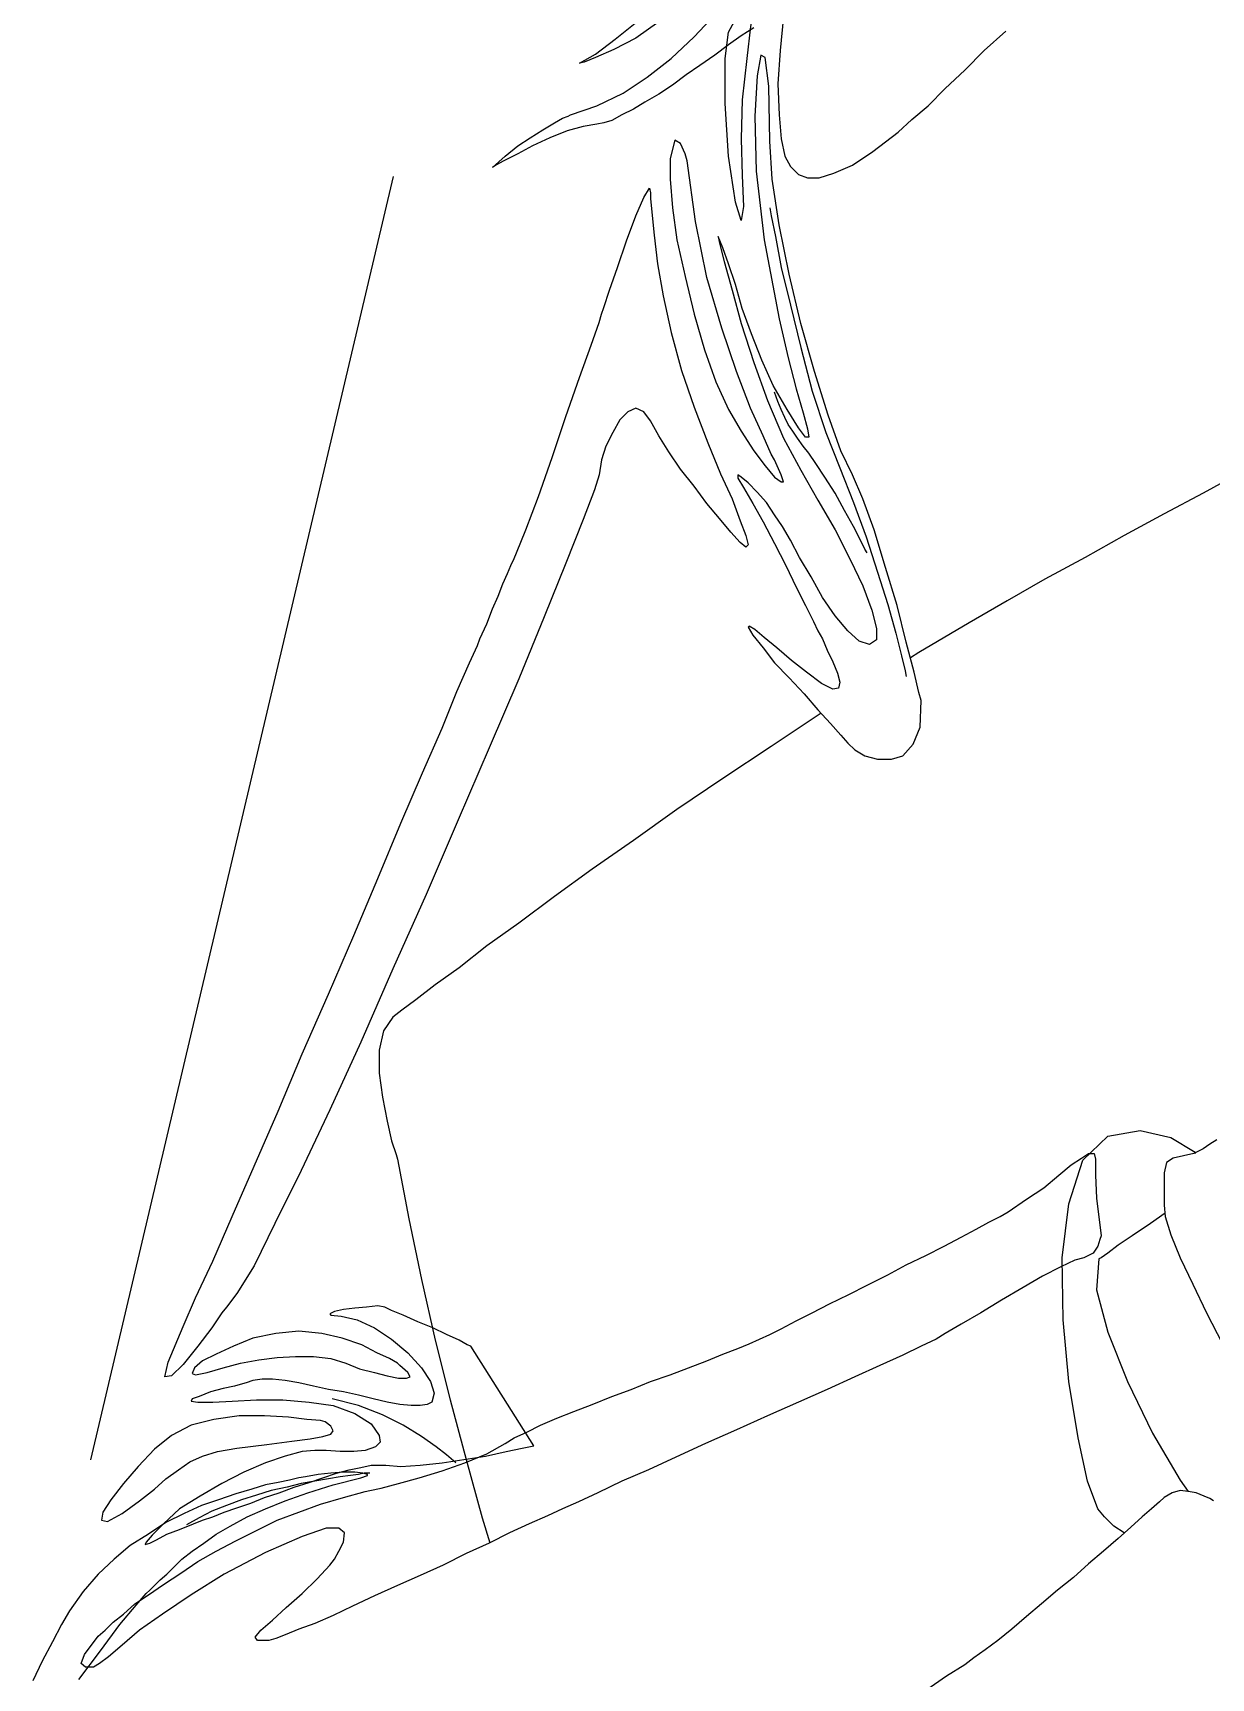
# Model space of a CAD drawing. Header units: millimetres. Extents: x -1587.26 to -1586.5, y 1846.62 to 1848.37.
# Drawn here: x -1587.2496 to -1587.0568, y 1847.7464 to 1848.0156 of the extents above; entities that cross this region are included whole.
import ezdxf

# ---------------------------------------------------------------- set-up
doc = ezdxf.new("R2010")
doc.units = ezdxf.units.MM
doc.header["$LTSCALE"] = 10
doc.layers.add('Humanos', color=2, linetype='Continuous')

msp = doc.modelspace()

# ---------------------------------------------------------------- linework, layer by layer
at = {"layer": 'Humanos'}
msp.add_line((-1587.19066, 1847.99212), (-1587.24019, 1847.78209), dxfattribs=at)
for points in [[(-1587.13182, 1848.01892), (-1587.1322, 1848.01667), (-1587.13276, 1848.01142), (-1587.13352, 1848.00466), (-1587.1337, 1847.99828), (-1587.13352, 1847.99228), (-1587.13332, 1847.98721), (-1587.1337, 1847.98496), (-1587.13464, 1847.98796), (-1587.13576, 1847.99547), (-1587.13633, 1848.0041), (-1587.13633, 1848.01142), (-1587.13576, 1848.01573), (-1587.13445, 1848.01816), (-1587.13314, 1848.02042), (-1587.1322, 1848.02098), (-1587.13182, 1848.01892)], [(-1587.13163, 1848.01648), (-1587.1337, 1848.01517), (-1587.13576, 1848.01367), (-1587.13801, 1848.01198), (-1587.14046, 1848.01029), (-1587.14271, 1848.00879), (-1587.14496, 1848.0071), (-1587.1472, 1848.0056), (-1587.14946, 1848.00428), (-1587.15133, 1848.00316), (-1587.15321, 1848.00222), (-1587.1549, 1848.00128), (-1587.15621, 1848.00091), (-1587.15734, 1848.00072), (-1587.15959, 1848.00034), (-1587.16221, 1847.9996), (-1587.16503, 1847.99847), (-1587.16785, 1847.99715), (-1587.17028, 1847.99585), (-1587.17253, 1847.99472), (-1587.17385, 1847.99397), (-1587.17441, 1847.99359), (-1587.17234, 1847.99547), (-1587.17028, 1847.99715), (-1587.16822, 1847.99847), (-1587.16616, 1847.99978), (-1587.16428, 1848.00091), (-1587.16297, 1848.00166), (-1587.16203, 1848.00203), (-1587.16165, 1848.00222), (-1587.15734, 1848.00372), (-1587.15302, 1848.00578), (-1587.14909, 1848.00841), (-1587.14514, 1848.01142), (-1587.14139, 1848.01497), (-1587.13783, 1848.01873)], [(-1587.1472, 1848.01742), (-1587.15096, 1848.01479), (-1587.15452, 1848.01291), (-1587.15752, 1848.0116), (-1587.1594, 1848.01085), (-1587.16015, 1848.01066), (-1587.15752, 1848.01216), (-1587.15434, 1848.01461), (-1587.15077, 1848.01742)], [(-1587.12676, 1848.01836), (-1587.12732, 1848.01273), (-1587.1277, 1848.00729), (-1587.12751, 1848.00222), (-1587.12714, 1847.99828), (-1587.12657, 1847.99547), (-1587.12563, 1847.99378), (-1587.12432, 1847.99246), (-1587.12282, 1847.9919), (-1587.12094, 1847.9919), (-1587.11851, 1847.99266), (-1587.1155, 1847.99397), (-1587.11213, 1847.99621), (-1587.108, 1847.9994), (-1587.10575, 1848.00147), (-1587.10312, 1848.00372), (-1587.10031, 1848.00654), (-1587.09712, 1848.00954), (-1587.09393, 1848.01273), (-1587.09036, 1848.01591)], [(-1587.10425, 1847.90636), (-1587.10462, 1847.90767), (-1587.10537, 1847.91104), (-1587.10669, 1847.91592), (-1587.10818, 1847.92193), (-1587.11006, 1847.92812), (-1587.11193, 1847.93431), (-1587.11381, 1847.93937), (-1587.1155, 1847.94331), (-1587.11738, 1847.94725), (-1587.11944, 1847.95307), (-1587.12169, 1847.9602), (-1587.12395, 1847.96808), (-1587.12582, 1847.97615), (-1587.12751, 1847.98421), (-1587.12863, 1847.99172), (-1587.12901, 1847.99791), (-1587.1292, 1848.00691), (-1587.12976, 1848.0116), (-1587.13051, 1848.01198), (-1587.13107, 1848.0086), (-1587.13145, 1848.00203), (-1587.13126, 1847.99302), (-1587.12995, 1847.98177), (-1587.12751, 1847.96883), (-1587.12601, 1847.96245), (-1587.12469, 1847.95739), (-1587.12357, 1847.95344), (-1587.12282, 1847.95082), (-1587.12263, 1847.9495), (-1587.12319, 1847.9495), (-1587.12432, 1847.95101), (-1587.1262, 1847.95401), (-1587.12844, 1847.95795), (-1587.13033, 1847.96208), (-1587.13201, 1847.96639), (-1587.13352, 1847.97051), (-1587.13464, 1847.97446), (-1587.13576, 1847.97783), (-1587.1367, 1847.98046), (-1587.13745, 1847.98233), (-1587.13727, 1847.98121), (-1587.13651, 1847.97821), (-1587.1352, 1847.97352), (-1587.1337, 1847.96808), (-1587.13163, 1847.9617), (-1587.12938, 1847.9555), (-1587.12676, 1847.94932), (-1587.12395, 1847.94406), (-1587.12113, 1847.93919), (-1587.11831, 1847.93431), (-1587.11588, 1847.92943), (-1587.11381, 1847.92512), (-1587.11231, 1847.92117), (-1587.11157, 1847.91818), (-1587.11157, 1847.9163), (-1587.11269, 1847.91555), (-1587.11438, 1847.91611), (-1587.11625, 1847.9178), (-1587.11831, 1847.92024), (-1587.12038, 1847.92324), (-1587.12226, 1847.92661), (-1587.12413, 1847.9298), (-1587.12563, 1847.93262), (-1587.12694, 1847.93487), (-1587.12826, 1847.93674), (-1587.12957, 1847.93881), (-1587.13107, 1847.9405), (-1587.13257, 1847.942), (-1587.1337, 1847.94294), (-1587.13426, 1847.94331), (-1587.13426, 1847.94275), (-1587.13332, 1847.94125), (-1587.13182, 1847.93863), (-1587.13013, 1847.93562), (-1587.12826, 1847.93206), (-1587.12638, 1847.92849), (-1587.12469, 1847.92493), (-1587.12319, 1847.92193), (-1587.12188, 1847.9193), (-1587.12113, 1847.9178), (-1587.12038, 1847.91649), (-1587.11963, 1847.91461), (-1587.11869, 1847.91273), (-1587.11794, 1847.91086), (-1587.11757, 1847.90936), (-1587.11775, 1847.90842), (-1587.11869, 1847.90823), (-1587.12057, 1847.90917), (-1587.12301, 1847.91104), (-1587.12545, 1847.91292), (-1587.12788, 1847.91499), (-1587.12995, 1847.91668), (-1587.13145, 1847.91798), (-1587.13239, 1847.91855), (-1587.13257, 1847.91836), (-1587.13182, 1847.91705), (-1587.13013, 1847.91499), (-1587.12826, 1847.91255), (-1587.12582, 1847.91011), (-1587.12338, 1847.90748), (-1587.12113, 1847.90486), (-1587.11907, 1847.9026), (-1587.11738, 1847.90073), (-1587.11625, 1847.89942), (-1587.11512, 1847.89829), (-1587.11344, 1847.89735), (-1587.11137, 1847.89679), (-1587.10912, 1847.89679), (-1587.10725, 1847.89735), (-1587.10556, 1847.89922), (-1587.10443, 1847.90204), (-1587.10425, 1847.90636)], [(-1587.12826, 1847.94575), (-1587.12882, 1847.94669), (-1587.13013, 1847.94969), (-1587.1322, 1847.9542), (-1587.13445, 1847.9602), (-1587.13689, 1847.96732), (-1587.13933, 1847.97558), (-1587.1412, 1847.98477), (-1587.14252, 1847.99472), (-1587.14289, 1847.99585), (-1587.14364, 1847.99753), (-1587.14458, 1847.9981), (-1587.14533, 1847.99509), (-1587.14533, 1847.99172), (-1587.14496, 1847.98702), (-1587.14421, 1847.98177), (-1587.14289, 1847.97577), (-1587.14139, 1847.96958), (-1587.1397, 1847.96376), (-1587.13783, 1847.95851), (-1587.13576, 1847.95401), (-1587.1337, 1847.95044), (-1587.13163, 1847.94725), (-1587.12976, 1847.94481), (-1587.12826, 1847.94294), (-1587.12714, 1847.94219), (-1587.12676, 1847.94219), (-1587.12714, 1847.94331), (-1587.12826, 1847.94575)], [(-1587.17647, 1847.91649), (-1587.17535, 1847.91893), (-1587.17441, 1847.92137), (-1587.17347, 1847.92343), (-1587.17272, 1847.92549), (-1587.17197, 1847.92718), (-1587.1714, 1847.92849), (-1587.17084, 1847.92962), (-1587.17047, 1847.93056), (-1587.16897, 1847.93431), (-1587.1669, 1847.93975), (-1587.16466, 1847.94613), (-1587.1624, 1847.95288), (-1587.16015, 1847.95926), (-1587.15828, 1847.96451), (-1587.15696, 1847.96826), (-1587.15659, 1847.96958), (-1587.15621, 1847.97071), (-1587.15527, 1847.97352), (-1587.15396, 1847.97727), (-1587.15246, 1847.98158), (-1587.15096, 1847.98571), (-1587.14965, 1847.98871), (-1587.14871, 1847.99021), (-1587.14852, 1847.98947), (-1587.14852, 1847.98853), (-1587.14833, 1847.98628), (-1587.14796, 1847.98252), (-1587.1474, 1847.97783), (-1587.14646, 1847.97258), (-1587.14514, 1847.96658), (-1587.14345, 1847.96038), (-1587.14139, 1847.95438), (-1587.13914, 1847.94856), (-1587.13707, 1847.9435), (-1587.1352, 1847.93937), (-1587.13388, 1847.93581), (-1587.13295, 1847.93337), (-1587.13257, 1847.93187), (-1587.13295, 1847.93149), (-1587.13388, 1847.93225), (-1587.13539, 1847.93393), (-1587.13727, 1847.93618), (-1587.13933, 1847.93863), (-1587.14139, 1847.94144), (-1587.14364, 1847.94425), (-1587.14552, 1847.94707), (-1587.1472, 1847.94969), (-1587.14852, 1847.95213), (-1587.14965, 1847.95363), (-1587.15096, 1847.9542), (-1587.15228, 1847.95363), (-1587.15358, 1847.95231), (-1587.15471, 1847.95025), (-1587.15583, 1847.948), (-1587.15659, 1847.94575), (-1587.15696, 1847.94331), (-1587.15771, 1847.94087), (-1587.15959, 1847.936), (-1587.1624, 1847.92887), (-1587.16596, 1847.92005), (-1587.17009, 1847.90992), (-1587.17497, 1847.89866), (-1587.18004, 1847.88684), (-1587.18529, 1847.87465), (-1587.19073, 1847.86246), (-1587.19598, 1847.85045), (-1587.20105, 1847.83938), (-1587.20574, 1847.82944), (-1587.21005, 1847.82081), (-1587.21343, 1847.81387), (-1587.21624, 1847.80936), (-1587.21793, 1847.80711), (-1587.21869, 1847.80618), (-1587.22037, 1847.80374), (-1587.22262, 1847.80073), (-1587.22506, 1847.79774), (-1587.22694, 1847.79586), (-1587.22806, 1847.79567), (-1587.2275, 1847.79811), (-1587.22506, 1847.80392), (-1587.223, 1847.80861), (-1587.22018, 1847.81462), (-1587.217, 1847.82194), (-1587.21343, 1847.83019), (-1587.20949, 1847.83919), (-1587.20555, 1847.84858), (-1587.20124, 1847.85833), (-1587.19711, 1847.8679), (-1587.19317, 1847.87727), (-1587.18942, 1847.88628), (-1587.18585, 1847.89454), (-1587.18266, 1847.90185), (-1587.18023, 1847.90785), (-1587.17816, 1847.91255), (-1587.17685, 1847.91536), (-1587.17647, 1847.91649)], [(-1587.12901, 1847.98702), (-1587.12882, 1847.98571), (-1587.12807, 1847.98233), (-1587.12714, 1847.97727), (-1587.12563, 1847.97108), (-1587.12395, 1847.96414), (-1587.12207, 1847.95701), (-1587.11982, 1847.95025), (-1587.11757, 1847.94444), (-1587.11532, 1847.93881), (-1587.11325, 1847.93319), (-1587.11137, 1847.92737), (-1587.10968, 1847.92211), (-1587.10838, 1847.91742), (-1587.10744, 1847.91367), (-1587.10687, 1847.91124), (-1587.10669, 1847.9103)], [(-1587.11306, 1847.93056), (-1587.11344, 1847.93112), (-1587.11419, 1847.93262), (-1587.11532, 1847.93487), (-1587.11681, 1847.9375), (-1587.11831, 1847.94031), (-1587.12, 1847.94294), (-1587.1215, 1847.94519), (-1587.12263, 1847.94688), (-1587.12357, 1847.948), (-1587.12451, 1847.94932), (-1587.12525, 1847.95044), (-1587.12601, 1847.95157), (-1587.12657, 1847.95269), (-1587.12714, 1847.95401), (-1587.1277, 1847.95532), (-1587.12826, 1847.95682)], [(-1587.0519, 1847.94369), (-1587.0581, 1847.94031), (-1587.06448, 1847.93694), (-1587.07104, 1847.93337), (-1587.07742, 1847.9298), (-1587.08398, 1847.92624), (-1587.09018, 1847.92268), (-1587.09636, 1847.91911), (-1587.10462, 1847.91423), (-1587.106, 1847.91338)], [(-1587.12062, 1847.9043), (-1587.12094, 1847.9041), (-1587.12882, 1847.89885), (-1587.1367, 1847.8936), (-1587.14421, 1847.88853), (-1587.15133, 1847.88347), (-1587.15809, 1847.87878), (-1587.16428, 1847.87428), (-1587.17009, 1847.86996), (-1587.17535, 1847.86621), (-1587.17985, 1847.86265), (-1587.18379, 1847.85983), (-1587.18698, 1847.85739), (-1587.18923, 1847.8557), (-1587.19073, 1847.85458), (-1587.19223, 1847.85233), (-1587.19298, 1847.84914), (-1587.19298, 1847.84539), (-1587.19242, 1847.84144), (-1587.19167, 1847.83751), (-1587.19092, 1847.83432), (-1587.19017, 1847.83207), (-1587.18998, 1847.83131), (-1587.18811, 1847.82156), (-1587.18604, 1847.81162), (-1587.18379, 1847.80167), (-1587.18135, 1847.79192), (-1587.17872, 1847.78217), (-1587.1761, 1847.7726), (-1587.17485, 1847.76853)], [(-1587.07104, 1847.77015), (-1587.07273, 1847.77128), (-1587.07423, 1847.77278), (-1587.07535, 1847.7741), (-1587.07704, 1847.7786), (-1587.07854, 1847.78572), (-1587.08005, 1847.79492), (-1587.08098, 1847.80505), (-1587.08117, 1847.81518), (-1587.08005, 1847.824), (-1587.0778, 1847.83113), (-1587.07367, 1847.83506), (-1587.06841, 1847.836), (-1587.06335, 1847.83488), (-1587.05941, 1847.83244), (-1587.05941, 1847.83225)], [(-1587.05585, 1847.8345), (-1587.05697, 1847.83375), (-1587.0581, 1847.83301), (-1587.0596, 1847.83225), (-1587.06129, 1847.83188), (-1587.06297, 1847.8315), (-1587.0641, 1847.83075), (-1587.06448, 1847.82906), (-1587.06448, 1847.82643), (-1587.06448, 1847.82381), (-1587.06428, 1847.82194), (-1587.06335, 1847.81893), (-1587.06185, 1847.81518), (-1587.05978, 1847.81086), (-1587.05753, 1847.80618), (-1587.05491, 1847.80111)], [(-1587.07573, 1847.83131), (-1587.07573, 1847.83075), (-1587.07573, 1847.82869), (-1587.07554, 1847.82494), (-1587.07479, 1847.81875), (-1587.07498, 1847.81818), (-1587.07535, 1847.81706), (-1587.0761, 1847.81593), (-1587.0776, 1847.81518), (-1587.07911, 1847.81481), (-1587.08136, 1847.81368), (-1587.08436, 1847.81218), (-1587.08755, 1847.8103), (-1587.09111, 1847.80824), (-1587.09449, 1847.80618), (-1587.09768, 1847.8043), (-1587.10031, 1847.8028), (-1587.10181, 1847.80186), (-1587.10425, 1847.80073), (-1587.10725, 1847.79924), (-1587.111, 1847.79754), (-1587.11512, 1847.79567), (-1587.11963, 1847.79361), (-1587.12432, 1847.79154), (-1587.12938, 1847.78929), (-1587.13445, 1847.78704), (-1587.13952, 1847.78479), (-1587.14439, 1847.78253), (-1587.14889, 1847.78047), (-1587.15321, 1847.7786), (-1587.15715, 1847.77672), (-1587.16034, 1847.77522), (-1587.16297, 1847.7741), (-1587.1654, 1847.77297), (-1587.16841, 1847.77166), (-1587.1716, 1847.77015), (-1587.17497, 1847.76847), (-1587.17872, 1847.76678), (-1587.18248, 1847.7649), (-1587.18623, 1847.76321), (-1587.18998, 1847.76153), (-1587.19373, 1847.75984), (-1587.1973, 1847.75815), (-1587.20049, 1847.75665), (-1587.20348, 1847.75534), (-1587.20611, 1847.7544), (-1587.20836, 1847.75346), (-1587.20986, 1847.7529), (-1587.21099, 1847.75252), (-1587.21287, 1847.75252), (-1587.21324, 1847.75308), (-1587.21231, 1847.75421), (-1587.21043, 1847.7559), (-1587.20818, 1847.75796), (-1587.20555, 1847.76022), (-1587.20311, 1847.76265), (-1587.20105, 1847.7649), (-1587.20029, 1847.76584), (-1587.19955, 1847.76716), (-1587.1988, 1847.76865), (-1587.19861, 1847.77015), (-1587.19955, 1847.77091), (-1587.20161, 1847.77091), (-1587.20555, 1847.76959), (-1587.21155, 1847.76696), (-1587.21831, 1847.76341), (-1587.22375, 1847.76002), (-1587.22844, 1847.75683), (-1587.23219, 1847.75421), (-1587.235, 1847.75177), (-1587.23725, 1847.74989), (-1587.23876, 1847.74877), (-1587.2397, 1847.7482), (-1587.241, 1847.7482), (-1587.24176, 1847.74877), (-1587.2412, 1847.75027), (-1587.23894, 1847.75327), (-1587.23782, 1847.75421), (-1587.23651, 1847.75552), (-1587.23482, 1847.75683), (-1587.23294, 1847.75853), (-1587.23069, 1847.76002), (-1587.22825, 1847.76171), (-1587.22543, 1847.76359), (-1587.22262, 1847.76547), (-1587.21962, 1847.76716), (-1587.21643, 1847.76885), (-1587.21305, 1847.77053), (-1587.20968, 1847.77222), (-1587.20611, 1847.77353), (-1587.20255, 1847.77485), (-1587.1988, 1847.77597), (-1587.19523, 1847.77691), (-1587.19448, 1847.7771), (-1587.19261, 1847.77747), (-1587.1898, 1847.77822), (-1587.18641, 1847.77916), (-1587.18266, 1847.78029), (-1587.17891, 1847.7816), (-1587.17535, 1847.7831), (-1587.17234, 1847.78479), (-1587.17084, 1847.78572), (-1587.16878, 1847.78666), (-1587.16653, 1847.78779), (-1587.1639, 1847.78891), (-1587.16109, 1847.79004), (-1587.15809, 1847.79117), (-1587.1549, 1847.79248), (-1587.15171, 1847.79361), (-1587.14852, 1847.79492), (-1587.14533, 1847.79605), (-1587.14233, 1847.79717), (-1587.13933, 1847.7983), (-1587.1367, 1847.79942), (-1587.13426, 1847.80036), (-1587.13239, 1847.80111), (-1587.13069, 1847.80186), (-1587.12901, 1847.80261), (-1587.12714, 1847.80355), (-1587.12469, 1847.80486), (-1587.12207, 1847.80618), (-1587.11925, 1847.80767), (-1587.11606, 1847.80918), (-1587.11306, 1847.81068), (-1587.10968, 1847.81237), (-1587.10669, 1847.81405), (-1587.1035, 1847.81556), (-1587.10049, 1847.81706), (-1587.09768, 1847.81856), (-1587.09524, 1847.81987), (-1587.09317, 1847.82099), (-1587.0913, 1847.82194), (-1587.08998, 1847.82268), (-1587.08699, 1847.82475), (-1587.08417, 1847.82663), (-1587.08173, 1847.82869), (-1587.07967, 1847.83038), (-1587.07798, 1847.8315), (-1587.07686, 1847.83225), (-1587.07592, 1847.83225), (-1587.07573, 1847.83131)], [(-1587.06428, 1847.8225), (-1587.06673, 1847.82081), (-1587.06973, 1847.81875), (-1587.07198, 1847.81724), (-1587.07367, 1847.81593), (-1587.07479, 1847.81518), (-1587.07517, 1847.81499), (-1587.07554, 1847.80993), (-1587.07367, 1847.80299), (-1587.07048, 1847.79492), (-1587.06635, 1847.78648), (-1587.06185, 1847.77878), (-1587.06053, 1847.77691), (-1587.06053, 1847.77691)], [(-1587.17798, 1847.80073), (-1587.17854, 1847.80093), (-1587.17985, 1847.80167), (-1587.18191, 1847.80261), (-1587.18416, 1847.80374), (-1587.18661, 1847.80468), (-1587.18904, 1847.8058), (-1587.19092, 1847.80655), (-1587.19204, 1847.80711), (-1587.19317, 1847.8073), (-1587.19505, 1847.80711), (-1587.19692, 1847.80693), (-1587.1988, 1847.80674), (-1587.20029, 1847.80637), (-1587.20105, 1847.80599), (-1587.20086, 1847.8058), (-1587.19917, 1847.80561), (-1587.19654, 1847.80505), (-1587.19373, 1847.80374), (-1587.19092, 1847.80186), (-1587.18829, 1847.79961), (-1587.18604, 1847.79717), (-1587.18454, 1847.79492), (-1587.18398, 1847.79304), (-1587.18435, 1847.79154), (-1587.1851, 1847.79117), (-1587.18623, 1847.79098), (-1587.18773, 1847.79098), (-1587.1896, 1847.79117), (-1587.19167, 1847.79154), (-1587.19392, 1847.7921), (-1587.19636, 1847.79267), (-1587.1988, 1847.79323), (-1587.20124, 1847.79361), (-1587.20368, 1847.79417), (-1587.20611, 1847.79473), (-1587.20836, 1847.79511), (-1587.21043, 1847.79529), (-1587.21211, 1847.79529), (-1587.21362, 1847.79511), (-1587.21474, 1847.79473), (-1587.2153, 1847.79455), (-1587.21662, 1847.79417), (-1587.21849, 1847.79379), (-1587.22056, 1847.79323), (-1587.22244, 1847.79248), (-1587.22356, 1847.7921), (-1587.22375, 1847.79173), (-1587.22262, 1847.79154), (-1587.22018, 1847.79154), (-1587.217, 1847.79173), (-1587.21305, 1847.79192), (-1587.20874, 1847.79192), (-1587.20442, 1847.79154), (-1587.20049, 1847.79098), (-1587.19692, 1847.78967), (-1587.19429, 1847.78798), (-1587.19298, 1847.7861), (-1587.19279, 1847.78498), (-1587.19355, 1847.78423), (-1587.19523, 1847.78366), (-1587.19711, 1847.78347), (-1587.19936, 1847.78347), (-1587.20161, 1847.78366), (-1587.20348, 1847.78366), (-1587.20555, 1847.78347), (-1587.20836, 1847.78273), (-1587.21155, 1847.7816), (-1587.21512, 1847.7801), (-1587.21869, 1847.77822), (-1587.22224, 1847.77616), (-1587.22563, 1847.7741), (-1587.22825, 1847.77166), (-1587.23013, 1847.76978), (-1587.23107, 1847.76865), (-1587.23125, 1847.76828), (-1587.2305, 1847.76847), (-1587.22938, 1847.76903), (-1587.22769, 1847.76997), (-1587.22563, 1847.77072), (-1587.22337, 1847.77166), (-1587.22188, 1847.77222), (-1587.22018, 1847.77278), (-1587.21831, 1847.77353), (-1587.21624, 1847.77428), (-1587.21399, 1847.77503), (-1587.21174, 1847.77597), (-1587.2093, 1847.77672), (-1587.20687, 1847.77766), (-1587.20442, 1847.77841), (-1587.20218, 1847.77916), (-1587.19993, 1847.77991), (-1587.19786, 1847.78047), (-1587.19598, 1847.78085), (-1587.19429, 1847.78123), (-1587.19298, 1847.78123), (-1587.19186, 1847.78123), (-1587.18942, 1847.78104), (-1587.18623, 1847.78123), (-1587.18266, 1847.7816), (-1587.1791, 1847.78217), (-1587.17553, 1847.78273), (-1587.17216, 1847.78347), (-1587.16953, 1847.78404), (-1587.16765, 1847.78442), (-1587.17798, 1847.80073)], [(-1587.1896, 1847.79754), (-1587.18998, 1847.79792), (-1587.19129, 1847.79867), (-1587.19335, 1847.79961), (-1587.1958, 1847.80093), (-1587.19899, 1847.80205), (-1587.20236, 1847.8028), (-1587.20611, 1847.80318), (-1587.20986, 1847.8028), (-1587.21362, 1847.80205), (-1587.21681, 1847.80073), (-1587.21962, 1847.79942), (-1587.22188, 1847.7983), (-1587.22318, 1847.79717), (-1587.22356, 1847.79623), (-1587.223, 1847.79605), (-1587.22112, 1847.79642), (-1587.21849, 1847.79717), (-1587.21568, 1847.79792), (-1587.21268, 1847.79848), (-1587.20968, 1847.79886), (-1587.20667, 1847.79905), (-1587.20368, 1847.79905), (-1587.20086, 1847.79867), (-1587.19842, 1847.79792), (-1587.19617, 1847.79698), (-1587.19373, 1847.79642), (-1587.19167, 1847.79586), (-1587.1898, 1847.79548), (-1587.18848, 1847.79548), (-1587.18791, 1847.79567), (-1587.18829, 1847.79642), (-1587.1896, 1847.79754)], [(-1587.18041, 1847.7816), (-1587.18079, 1847.78197), (-1587.18191, 1847.78291), (-1587.1836, 1847.78423), (-1587.18604, 1847.78592), (-1587.18904, 1847.78779), (-1587.19242, 1847.78948), (-1587.19636, 1847.79098), (-1587.20067, 1847.7921)], [(-1587.2018, 1847.78835), (-1587.20255, 1847.78854), (-1587.2048, 1847.78873), (-1587.2078, 1847.78911), (-1587.21174, 1847.78929), (-1587.21587, 1847.78929), (-1587.22, 1847.78873), (-1587.22375, 1847.78779), (-1587.22694, 1847.7861), (-1587.22975, 1847.78385), (-1587.23238, 1847.78104), (-1587.23482, 1847.77822), (-1587.23688, 1847.77559), (-1587.23819, 1847.77353), (-1587.23838, 1847.77222), (-1587.23745, 1847.77203), (-1587.235, 1847.77334), (-1587.23219, 1847.77541), (-1587.22975, 1847.77729), (-1587.22788, 1847.77898), (-1587.22581, 1847.78047), (-1587.22394, 1847.78179), (-1587.22188, 1847.78273), (-1587.21943, 1847.78347), (-1587.21624, 1847.78404), (-1587.21137, 1847.7846), (-1587.20724, 1847.78516), (-1587.20424, 1847.78554), (-1587.20218, 1847.78592), (-1587.20086, 1847.78629), (-1587.20049, 1847.78685), (-1587.20086, 1847.78761), (-1587.2018, 1847.78835)], [(-1587.24213, 1847.74614), (-1587.23857, 1847.75083), (-1587.23538, 1847.75515), (-1587.23275, 1847.75834), (-1587.23107, 1847.76022), (-1587.2305, 1847.76078), (-1587.22975, 1847.76153), (-1587.22882, 1847.76247), (-1587.22769, 1847.76341), (-1587.22656, 1847.76453), (-1587.22525, 1847.76584), (-1587.22356, 1847.76716), (-1587.22168, 1847.76847), (-1587.21962, 1847.76997), (-1587.21737, 1847.77128), (-1587.21456, 1847.77278), (-1587.21155, 1847.7741), (-1587.20836, 1847.77541), (-1587.20461, 1847.77672), (-1587.20049, 1847.77804), (-1587.19598, 1847.77916), (-1587.19486, 1847.77954), (-1587.19486, 1847.77972), (-1587.19561, 1847.77991), (-1587.19692, 1847.7801), (-1587.1988, 1847.7801), (-1587.20086, 1847.77991), (-1587.20292, 1847.77972), (-1587.20499, 1847.77935), (-1587.20611, 1847.77916), (-1587.20761, 1847.77878), (-1587.20949, 1847.77841), (-1587.21155, 1847.77804), (-1587.21381, 1847.77729), (-1587.21643, 1847.77653), (-1587.21925, 1847.77559), (-1587.22206, 1847.77466), (-1587.22487, 1847.77334), (-1587.22788, 1847.77184), (-1587.23069, 1847.76997), (-1587.23369, 1847.76809), (-1587.23632, 1847.76584), (-1587.23894, 1847.76341), (-1587.24138, 1847.76059), (-1587.24363, 1847.7574)], [(-1587.19448, 1847.77991), (-1587.19467, 1847.77991), (-1587.19542, 1847.77991), (-1587.19636, 1847.77972), (-1587.19767, 1847.77954), (-1587.19936, 1847.77935), (-1587.20124, 1847.77898), (-1587.20348, 1847.7786), (-1587.20574, 1847.77822), (-1587.20799, 1847.77766), (-1587.21062, 1847.7771), (-1587.21305, 1847.77635), (-1587.2155, 1847.77559), (-1587.21793, 1847.77466), (-1587.22037, 1847.77372), (-1587.22244, 1847.7726), (-1587.2245, 1847.77147)], [(-1587.05641, 1847.77541), (-1587.05697, 1847.77579), (-1587.05791, 1847.77616), (-1587.05922, 1847.77672), (-1587.06053, 1847.77691), (-1587.06185, 1847.7771), (-1587.06316, 1847.77672), (-1587.06448, 1847.77597), (-1587.06522, 1847.77522), (-1587.06654, 1847.7741), (-1587.06804, 1847.77278), (-1587.06992, 1847.77109), (-1587.07198, 1847.76922), (-1587.07441, 1847.76716), (-1587.07686, 1847.76509), (-1587.07929, 1847.76284), (-1587.08192, 1847.76078), (-1587.08455, 1847.75853), (-1587.08699, 1847.75646), (-1587.08942, 1847.7544), (-1587.09168, 1847.75252), (-1587.09374, 1847.75102), (-1587.09562, 1847.74971), (-1587.09712, 1847.74858), (-1587.10012, 1847.7467), (-1587.10331, 1847.74445)], [(-1587.24363, 1847.7574), (-1587.24495, 1847.75515), (-1587.24645, 1847.75233), (-1587.24814, 1847.74914), (-1587.24964, 1847.74595)]]:
    msp.add_lwpolyline(points, dxfattribs=at)

doc.saveas('drawing.dxf')
